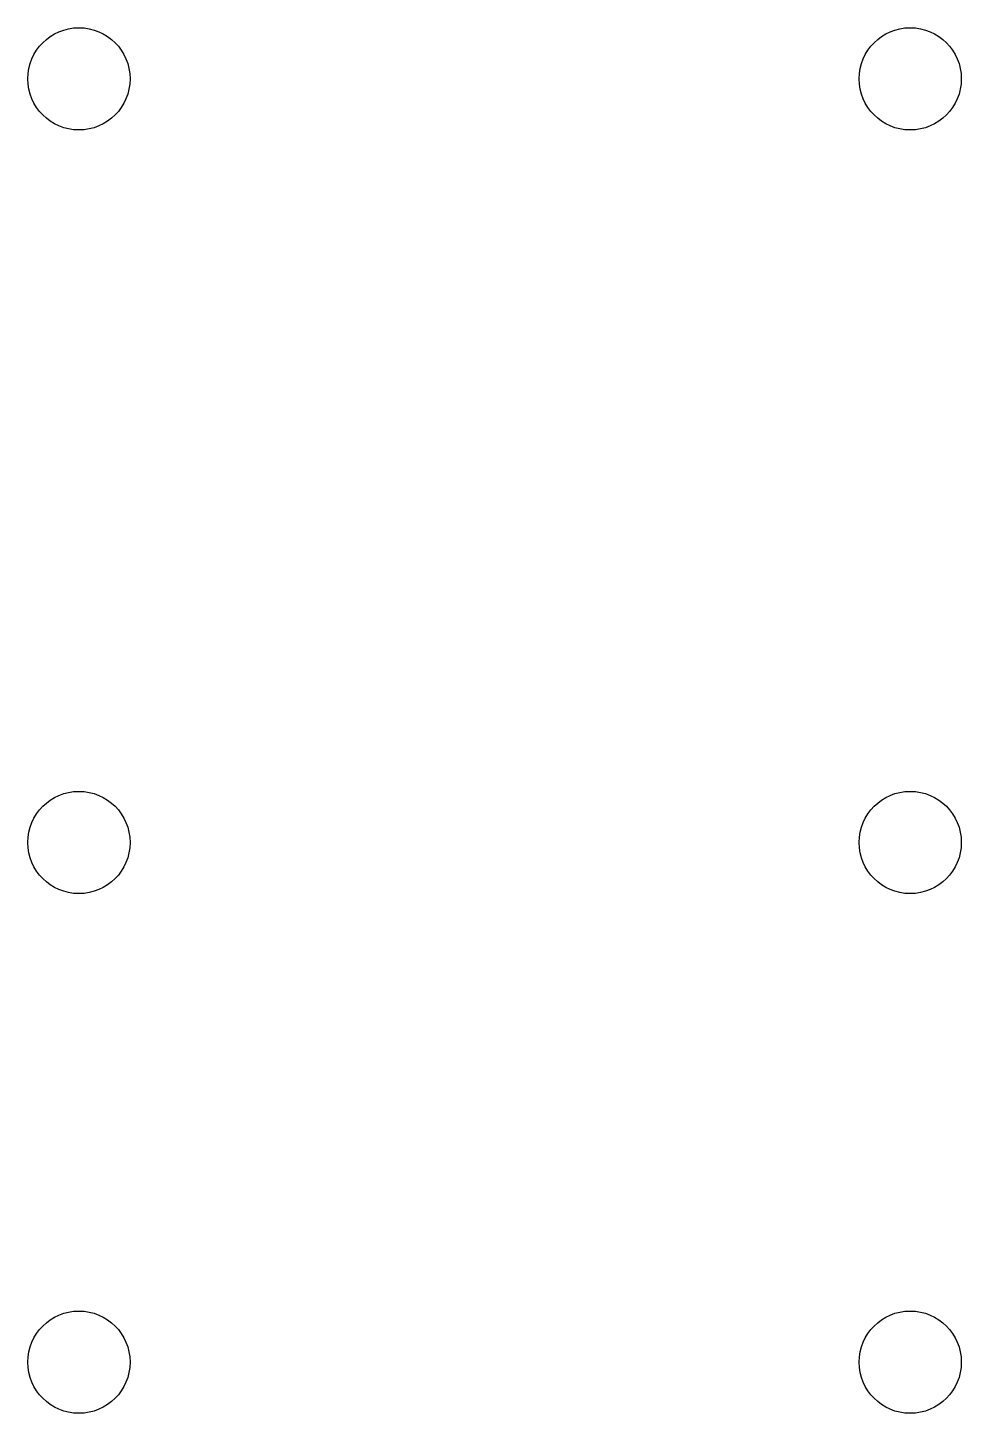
# Model space of a CAD drawing. Header units: inches. Extents: x 3.29 to 4.19, y -0.06 to 1.28.
import ezdxf

# ---------------------------------------------------------------- set-up
doc = ezdxf.new("R2010")
doc.units = ezdxf.units.IN
doc.header["$MEASUREMENT"] = 0
doc.layers.add('NPTH_2.5mm_Vector', color=31, linetype='CONTINUOUS', true_color=0xd8c852)

msp = doc.modelspace()

# ---------------------------------------------------------------- linework, layer by layer
at = {"layer": 'NPTH_2.5mm_Vector'}
for centre in [(3.3402, 1.2264), (4.1402, 1.2264), (3.3402, 0.4917), (4.1402, 0.4917), (3.3402, -0.0083), (4.1402, -0.0083)]:
    msp.add_circle(centre, 0.0492, dxfattribs=at)

doc.saveas('drawing.dxf')
